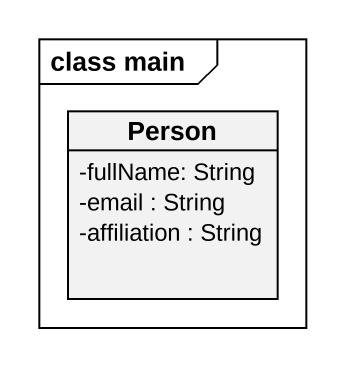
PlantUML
@startuml
mainframe class main
hide circle
hide empty members
skinparam classAttributeIconSize 0
class "Person" as Person_ {
  -fullName: String
  -email : String
  -affiliation : String
}
@enduml
